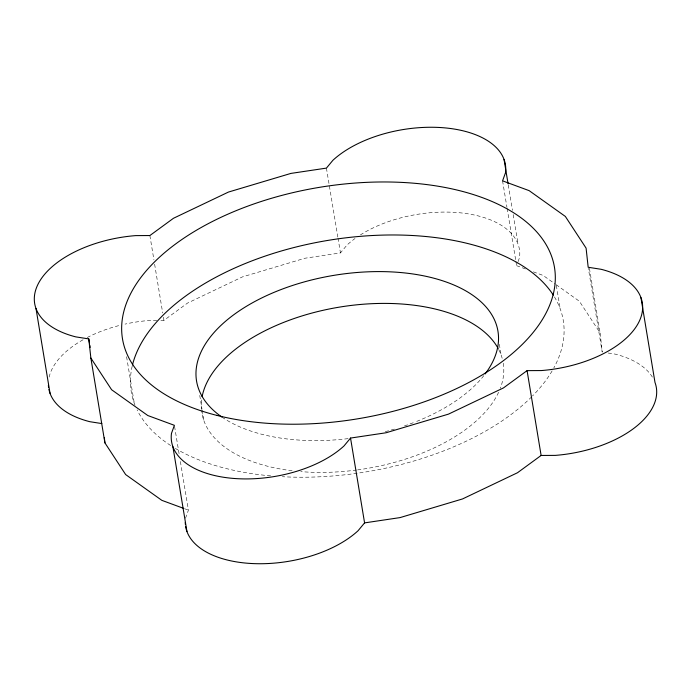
<?xml version="1.0" encoding="UTF-8"?>
<svg xmlns="http://www.w3.org/2000/svg" width="691" height="691" viewBox="0 0 691 691"><rect width="100%" height="100%" fill="white"/><g stroke="black" fill="none" stroke-linecap="round" stroke-linejoin="round"><path stroke-width="0.52" stroke-dasharray="3.46 2.59" d="M185.499 518.25L188.427 510.139L180.178 460.31M525.471 268.946L516.618 265.681L517.714 262.64M518.077 261.63L519.537 257.57A95.462 51.151 -9.4 0 0 465.872 213.502A95.462 51.151 -9.4 0 0 360.486 234.845M160.873 320.382L163.922 320.365L187.537 303.081L242.506 276.875L304.973 258.227L340.464 252.932L346.968 245.08A95.462 51.151 -9.4 0 1 355.001 238.542M156.814 320.399L149.705 320.434A95.462 51.151 -9.4 0 0 125.071 324.105M608.21 353.023L615.197 354.12A95.462 51.151 -9.4 0 1 652.935 378.029M533.348 271.848L543.186 275.467L555.253 284.061M184.488 508.688L188.427 510.139M556.117 284.675L579.386 301.259L600.134 332.95L602.224 352.09L588.352 268.324M589.423 268.272L600.134 332.95M556.341 285.504L560.202 308.834M508.265 184.912L512.472 210.358M513.18 214.599L518.095 244.286M502.573 180.861L506.961 207.369M507.134 208.432L515.736 260.377M515.909 261.44L516.618 265.681M499.334 344.325L501.087 354.932M326.42 168.112L337.83 237.03M338.011 238.093L340.464 252.932M199.742 395.442L202.022 409.227M202.195 410.29L203.957 420.888M149.878 235.545L153.92 259.928M154.62 264.169L162.696 312.945M163.396 317.186L163.922 320.365M174.564 426.382L179.124 453.944M126.583 356.72L134.313 403.371M503.255 363.233A152.737 81.84 -9.4 0 1 500.319 388.23M498.608 392.263A152.737 81.84 -9.4 0 1 357.644 469.897M356.573 470.035A152.737 81.84 -9.4 0 1 300.766 471.616M292.129 470.744A152.737 81.84 -9.4 0 1 201.504 410.454M201.401 409.374A152.737 81.84 -9.4 0 1 201.634 399.623M498.686 349.482A152.737 81.84 -9.4 0 1 502.374 359.026M554.45 296.914A218.926 117.306 -9.4 0 1 553.785 368.001M552.118 370.929A218.926 117.306 -9.4 0 1 532.511 395.96M531.716 396.764A218.926 117.306 -9.4 0 1 282.36 476.712M270.682 475.874A218.926 117.306 -9.4 0 1 175.35 448.416M170.642 445.496A218.926 117.306 -9.4 0 1 137.086 409.849M135.021 405.228A218.926 117.306 -9.4 0 1 132.223 366.04M483.83 375.645A152.737 81.84 -9.4 0 1 414.298 422.331M413.261 422.728A152.737 81.84 -9.4 0 1 404.503 425.881M394.414 429.094A152.737 81.84 -9.4 0 1 384.101 431.935M348.083 438.638A152.737 81.84 -9.4 0 1 223.15 417.882M49.121 377.131A95.462 51.151 -9.4 0 1 83.602 339.454M87.178 337.536A95.462 51.151 -9.4 0 1 119.845 325.349"/><path stroke-width="1.04" d="M350.536 438.068L344.032 445.92A95.462 51.151 -9.4 0 1 234.776 478.526A95.462 51.151 -9.4 0 1 171.463 433.43L174.382 425.319L147.814 415.533L111.614 389.741L90.867 358.05L88.776 338.91L75.803 336.88A95.462 51.151 -9.4 0 1 39.525 281.453A95.462 51.151 -9.4 0 1 135.669 235.614L149.878 235.545L173.501 218.261L228.471 192.055L290.937 173.406L326.42 168.112L332.932 160.26A95.462 51.151 -9.4 0 1 442.18 127.654A95.462 51.151 -9.4 0 1 505.501 172.75L502.573 180.861L529.142 190.647L565.35 216.438L586.089 248.129L588.179 267.262L601.153 269.3A95.462 51.151 -9.4 0 1 637.43 324.727A95.462 51.151 -9.4 0 1 541.295 370.566L527.078 370.635L503.463 387.919L448.494 414.125L386.027 432.773L350.536 438.068L364.58 522.888L358.068 530.74A95.462 51.151 -9.4 0 1 256.119 563.692A95.462 51.151 -9.4 0 1 185.629 526.551M640.954 297.648L654.999 382.469A95.462 51.151 -9.4 0 1 555.331 455.386L541.122 455.455L517.499 472.739L462.529 498.945L400.063 517.594L364.58 522.888M101.819 423.574L89.847 421.7A95.462 51.151 -9.4 0 1 48.914 389.379M183.504 508.326L161.858 500.353L125.65 474.562L104.911 442.871L90.867 358.05M504.05 159.466L508.084 183.849M527.078 370.635L541.122 455.455M172.905 446.714L186.95 531.534M88.776 338.91L89.484 343.151M89.83 345.275L90.184 347.392M36.001 308.531L50.046 393.352M104.332 437.558L104.911 442.871M202.118 396.651A152.737 81.84 -9.4 0 1 340.041 307.02A152.737 81.84 -9.4 0 1 498.211 348.592M222.243 417.278A152.737 81.84 -9.4 0 1 334.116 275.32A152.737 81.84 -9.4 0 1 485.117 373.978M132.456 365.047A218.926 117.306 -9.4 0 1 327.862 240.408A218.926 117.306 -9.4 0 1 553.327 295.126M185.369 524.495A95.462 51.151 -9.4 0 1 185.257 522.422M48.569 387.34A95.462 51.151 -9.4 0 1 48.387 385.276M216.819 415.377A218.926 117.306 -9.4 0 0 554.752 286.299A218.926 117.306 -9.4 0 0 243.871 207.602A218.926 117.306 -9.4 0 0 216.819 415.377"/></g></svg>
